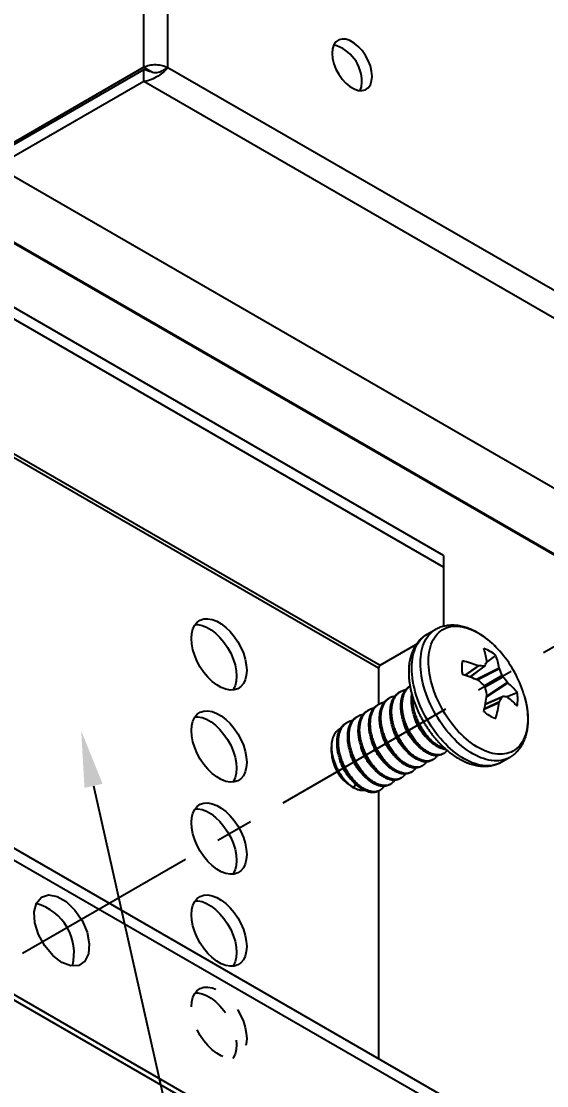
# Model space of a CAD drawing. Extents: x -1.8 to 17.5, y -14.1 to 0.
# Drawn here: x 8.203 to 9.949, y -5.911 to -2.371 of the extents above; entities that cross this region are included whole.
import ezdxf
from ezdxf import colors
from ezdxf.entities.mleader import LeaderData, LeaderLine
from ezdxf.math import Vec2, Vec3

# ---------------------------------------------------------------- set-up
doc = ezdxf.new("R2010")
doc.units = 0
doc.header["$LTSCALE"] = 0.5
doc.header["$MEASUREMENT"] = 0
doc.linetypes.add('CENTER', pattern=[2, 1.25, -0.25, 0.25, -0.25])
doc.linetypes.add('HIDDEN', pattern=[0.375, 0.25, -0.125])
for name, color, linetype in [('Centerline', 210, 'CENTER'), ('FAB DWG', 221, 'CONTINUOUS'), ('Hardware', 242, 'CONTINUOUS'), ('Housing', 150, 'CONTINUOUS'), ('WallMount Bracket', 190, 'CONTINUOUS')]:
    doc.layers.add(name, color=color, linetype=linetype)
doc.styles.get("Standard").update_dxf_attribs({"font": 'arial.ttf'})

msp = doc.modelspace()

# ---------------------------------------------------------------- linework, layer by layer
at = {"layer": 'Centerline', "transparency": 16777216}
msp.add_line((8.20722, -5.4702), (10.15171, -4.34754), dxfattribs=at)
at = {"layer": 'Hardware', "linetype": 'Continuous', "lineweight": 25, "transparency": 16777216}
for p, q in [((9.55196, -4.40982), (9.58069, -4.39323)), ((9.74882, -4.50385), (9.78006, -4.48023)), ((9.72178, -4.51489), (9.6768, -4.54639)), ((9.67846, -4.54693), (9.72365, -4.51527)), ((9.74257, -4.51572), (9.69366, -4.55205)), ((9.74418, -4.51529), (9.69436, -4.5523)), ((9.79189, -4.52232), (9.71601, -4.56047)), ((9.71845, -4.56146), (9.7925, -4.52423)), ((9.80157, -4.54713), (9.74257, -4.58118)), ((9.74485, -4.58515), (9.80386, -4.55109)), ((9.45975, -4.60274), (9.46417, -4.60019)), ((9.4951, -4.58234), (9.49604, -4.5818)), ((9.74956, -4.61846), (9.8205, -4.57187)), ((9.81915, -4.57039), (9.74992, -4.61585)), ((9.42439, -4.62315), (9.42881, -4.6206)), ((9.74214, -4.65951), (9.79189, -4.63634)), ((9.7925, -4.63452), (9.74251, -4.65781)), ((9.74567, -4.64207), (9.80157, -4.61791)), ((9.74581, -4.64133), (9.80274, -4.61673)), ((9.81489, -4.61841), (9.85102, -4.60315)), ((9.35368, -4.66396), (9.3581, -4.66141)), ((9.38904, -4.64355), (9.39345, -4.641)), ((9.28297, -4.70477), (9.28739, -4.70222)), ((9.31832, -4.68436), (9.32274, -4.68181)), ((9.58415, -4.77735), (9.57973, -4.7799)), ((9.23367, -4.80203), (9.23367, -4.78431)), ((9.5488, -4.79775), (9.54438, -4.8003)), ((9.60681, -4.80652), (9.60239, -4.80907)), ((9.47809, -4.83856), (9.47367, -4.84111)), ((9.51344, -4.81816), (9.50902, -4.82071)), ((9.5361, -4.84733), (9.53168, -4.84988)), ((9.57145, -4.82692), (9.56704, -4.82947)), ((9.82663, -4.81935), (9.79789, -4.83594)), ((9.40737, -4.87937), (9.40296, -4.88192)), ((9.44273, -4.85897), (9.43831, -4.86152)), ((9.50074, -4.86773), (9.49632, -4.87028)), ((9.30887, -4.92099), (9.29906, -4.91532)), ((9.30891, -4.92101), (9.31392, -4.90808)), ((9.33666, -4.92018), (9.33224, -4.92274)), ((9.37202, -4.89978), (9.3676, -4.90233)), ((9.43003, -4.90854), (9.42561, -4.91109)), ((9.46539, -4.88814), (9.46097, -4.89069)), ((9.39468, -4.92895), (9.39026, -4.9315))]:
    msp.add_line(p, q, dxfattribs=at)
at = {"layer": 'Hardware', "linetype": 'Continuous', "lineweight": 25, "transparency": 16777216, "flags": 128}
for points in [[(9.87542, -4.61615), (9.87731, -4.62315), (9.88, -4.63446), (9.88224, -4.64565), (9.88401, -4.6567), (9.88531, -4.66757), (9.88614, -4.67824), (9.8865, -4.68867), (9.88638, -4.69884), (9.88579, -4.7087), (9.88472, -4.71825), (9.88318, -4.72744), (9.88118, -4.73625), (9.87871, -4.74465), (9.87579, -4.75263), (9.87243, -4.76016), (9.86863, -4.76721), (9.86441, -4.77377), (9.85977, -4.77982), (9.85474, -4.78533), (9.84932, -4.7903), (9.84353, -4.79472), (9.8374, -4.79855), (9.83092, -4.80181), (9.82414, -4.80447), (9.81705, -4.80653), (9.80969, -4.80798), (9.80208, -4.80882), (9.79423, -4.80905), (9.78618, -4.80866), (9.77794, -4.80766), (9.76953, -4.80605), (9.76099, -4.80383), (9.75233, -4.80102), (9.74358, -4.79761), (9.73478, -4.79363), (9.72593, -4.78907), (9.71707, -4.78395), (9.70822, -4.7783), (9.69941, -4.77212), (9.69066, -4.76543), (9.68201, -4.75825), (9.67346, -4.7506), (9.66506, -4.74251), (9.65682, -4.734), (9.64876, -4.72509), (9.64091, -4.7158), (9.6333, -4.70617), (9.62594, -4.69623), (9.61886, -4.68599), (9.61207, -4.6755), (9.6056, -4.66477), (9.59946, -4.65385), (9.59367, -4.64276), (9.58826, -4.63153), (9.58322, -4.62021), (9.57859, -4.60881), (9.57436, -4.59738), (9.57057, -4.58594), (9.5672, -4.57453), (9.56428, -4.56318), (9.56182, -4.55193), (9.55981, -4.54081), (9.55828, -4.52984), (9.55721, -4.51907), (9.55661, -4.50851), (9.55649, -4.49821), (9.55685, -4.48819), (9.55768, -4.47848), (9.55899, -4.46911), (9.56076, -4.46011), (9.56299, -4.4515), (9.56569, -4.4433), (9.56883, -4.43555), (9.57241, -4.42826), (9.57642, -4.42145), (9.58085, -4.41514), (9.58569, -4.40936), (9.59092, -4.40411), (9.59652, -4.39942), (9.60249, -4.39529), (9.60879, -4.39175), (9.61543, -4.38879), (9.62236, -4.38643), (9.62959, -4.38467), (9.63708, -4.38352), (9.64481, -4.38299), (9.65276, -4.38307), (9.66091, -4.38376), (9.66924, -4.38507), (9.67772, -4.38698), (9.68632, -4.3895), (9.69503, -4.39261), (9.70381, -4.39631), (9.71264, -4.40058), (9.7215, -4.40542), (9.7215, -4.40542)], [(9.79789, -4.83594), (9.79132, -4.83935), (9.7844, -4.84218), (9.77717, -4.84441), (9.76967, -4.84604), (9.7619, -4.84705), (9.7539, -4.84745), (9.74568, -4.84724), (9.73726, -4.84641), (9.72868, -4.84496), (9.71995, -4.84291), (9.71109, -4.84025), (9.70214, -4.837), (9.69311, -4.83317), (9.68403, -4.82875), (9.67493, -4.82377), (9.66582, -4.81824), (9.65674, -4.81218), (9.64771, -4.80559), (9.63876, -4.79851), (9.62991, -4.79094), (9.62117, -4.78292), (9.61259, -4.77445), (9.60418, -4.76557), (9.59596, -4.7563), (9.58795, -4.74666), (9.58019, -4.73668), (9.57268, -4.72639), (9.56546, -4.71582), (9.55853, -4.70499), (9.55193, -4.69394), (9.54566, -4.6827), (9.53974, -4.67128), (9.5342, -4.65974), (9.52904, -4.6481), (9.52428, -4.63638), (9.51994, -4.62463), (9.51602, -4.61287), (9.51253, -4.60115), (9.50949, -4.58948), (9.50691, -4.5779), (9.50478, -4.56645), (9.50312, -4.55515), (9.50193, -4.54403), (9.50122, -4.53314), (9.50098, -4.52248), (9.50122, -4.51211), (9.50193, -4.50204), (9.50312, -4.49229), (9.50478, -4.48291), (9.50691, -4.47391), (9.50949, -4.46532), (9.51253, -4.45716), (9.51602, -4.44945), (9.51994, -4.44222), (9.52428, -4.43549), (9.52904, -4.42927), (9.5342, -4.42358), (9.53974, -4.41843), (9.54566, -4.41385), (9.55193, -4.40984), (9.55196, -4.40982)], [(9.82663, -4.81936), (9.82006, -4.82276), (9.81313, -4.8256), (9.80591, -4.82783), (9.7984, -4.82946), (9.79064, -4.83047), (9.78263, -4.83087), (9.77441, -4.83065), (9.766, -4.82982), (9.75742, -4.82838), (9.74868, -4.82633), (9.73983, -4.82367), (9.73087, -4.82042), (9.72184, -4.81658), (9.71277, -4.81217), (9.70366, -4.80719), (9.69456, -4.80166), (9.68548, -4.79559), (9.67645, -4.78901), (9.6675, -4.78192), (9.65864, -4.77436), (9.64991, -4.76633), (9.64132, -4.75787), (9.63291, -4.74899), (9.62469, -4.73971), (9.61669, -4.73008), (9.60892, -4.7201), (9.60142, -4.70981), (9.59419, -4.69924), (9.58727, -4.68841), (9.58066, -4.67736), (9.57439, -4.66611), (9.56848, -4.6547), (9.56294, -4.64316), (9.55778, -4.63151), (9.55302, -4.6198), (9.54867, -4.60805), (9.54475, -4.59629), (9.54127, -4.58456), (9.53823, -4.57289), (9.53564, -4.56132), (9.53352, -4.54986), (9.53186, -4.53856), (9.53067, -4.52745), (9.52995, -4.51655), (9.52971, -4.5059), (9.52995, -4.49552), (9.53067, -4.48545), (9.53186, -4.47571), (9.53352, -4.46633), (9.53564, -4.45733), (9.53823, -4.44873), (9.54127, -4.44057), (9.54475, -4.43287), (9.54867, -4.42564), (9.55302, -4.4189), (9.55778, -4.41268), (9.56294, -4.40699), (9.56848, -4.40185), (9.57439, -4.39726), (9.58066, -4.39325), (9.58071, -4.39322)], [(9.7829, -4.45455), (9.79023, -4.46241), (9.7938, -4.46642)]]:
    msp.add_lwpolyline(points, dxfattribs=at)
at = {"layer": 'Hardware', "linetype": 'Continuous', "lineweight": 25, "transparency": 16777216}
for centre, radius, start, end in [((9.57588, -4.65037), 0.28496, 43.40797, 59.27029), ((9.50278, -4.53666), 0.25055, 8.79356, 18.44924), ((9.69979, -4.57357), 0.12311, 49.30653, 70.71109), ((9.56132, -4.56446), 0.23439, 10.35706, 21.05963), ((9.50094, -4.72329), 0.38956, 18.72711, 41.25526), ((9.79056, -4.52124), 0.12321, 169.3034, 190.6966), ((9.55671, -4.94648), 0.46208, 69.07013, 75.87347), ((9.72375, -4.91135), 0.39607, 87.27676, 90.01426), ((9.46496, -4.40113), 0.30195, 337.96801, 340.91179), ((9.43104, -4.68058), 0.39383, 19.80755, 23.39152), ((9.50313, -5.09134), 0.57196, 67.52466, 73.09029), ((9.39392, -4.94543), 0.5042, 46.25089, 49.15741), ((9.50311, -4.80518), 0.39371, 36.60966, 40.19409), ((9.25507, -4.70504), 0.50424, 10.8445, 13.75109), ((9.66886, -4.75037), 0.23422, 38.94457, 49.65055), ((9.53683, -4.71121), 0.35168, 15.68346, 18.74077), ((9.18343, -4.53757), 0.57187, 346.9159, 352.48317), ((9.3356, -4.56356), 0.46206, 344.13377, 350.93839), ((9.44963, -4.4366), 0.3959, 330.00553, 332.74487), ((9.76212, -4.91576), 0.30207, 79.11587, 82.05738), ((9.66367, -4.81497), 0.25037, 41.55667, 51.21503), ((9.72996, -4.62602), 0.12321, 349.3034, 10.6966), ((9.82073, -4.57369), 0.12311, 229.30653, 250.71109), ((9.37516, -4.79589), 0.14162, 182.48443, 237.49794)]:
    msp.add_arc(centre, radius, start, end, dxfattribs=at)
for points, knots in [([(9.58074, -4.39327), (9.58132, -4.39292), (9.58413, -4.3912), (9.58948, -4.38863), (9.59674, -4.38561), (9.60428, -4.38317), (9.61203, -4.38126), (9.61999, -4.37991), (9.62816, -4.37911), (9.63651, -4.37888), (9.64504, -4.37921), (9.65373, -4.38011), (9.66255, -4.38158), (9.67149, -4.38363), (9.68051, -4.38626), (9.6896, -4.38946), (9.69872, -4.39321), (9.70784, -4.39752), (9.71473, -4.40117), (9.71858, -4.40337), (9.71941, -4.40384)], [0, 0, 0, 0, 0.01485777, 0.07227743, 0.12967982, 0.18720836, 0.24501187, 0.30322592, 0.36196662, 0.42132444, 0.4813587, 0.54209364, 0.60351707, 0.66558261, 0.72821561, 0.79132214, 0.85479934, 0.91854533, 0.98246695, 1, 1, 1, 1]), ([(9.79787, -4.8359), (9.7975, -4.83613), (9.7949, -4.83774), (9.78978, -4.84022), (9.78254, -4.8433), (9.77503, -4.84579), (9.7673, -4.84775), (9.75935, -4.84916), (9.75121, -4.85001), (9.74287, -4.8503), (9.73436, -4.85002), (9.72569, -4.84917), (9.71687, -4.84775), (9.70795, -4.84576), (9.69893, -4.84318), (9.68985, -4.84004), (9.68073, -4.83634), (9.67161, -4.83209), (9.66251, -4.8273), (9.65345, -4.82201), (9.64447, -4.81621), (9.63559, -4.80994), (9.62682, -4.80322), (9.61819, -4.79607), (9.60971, -4.7885), (9.60141, -4.78054), (9.59329, -4.77221), (9.58538, -4.76352), (9.57769, -4.75451), (9.57024, -4.7452), (9.56304, -4.7356), (9.5561, -4.72573), (9.54945, -4.71563), (9.54309, -4.70531), (9.53705, -4.6948), (9.53132, -4.68412), (9.52594, -4.6733), (9.5209, -4.66235), (9.51622, -4.65131), (9.51192, -4.64019), (9.50801, -4.62903), (9.50448, -4.61784), (9.50137, -4.60664), (9.49867, -4.59548), (9.49639, -4.58435), (9.49455, -4.5733), (9.49316, -4.56234), (9.49222, -4.5515), (9.49174, -4.5408), (9.49173, -4.53027), (9.49219, -4.51994), (9.49314, -4.50983), (9.49458, -4.49998), (9.49651, -4.49042), (9.49892, -4.48118), (9.50181, -4.4723), (9.50518, -4.46381), (9.509, -4.45574), (9.51327, -4.44812), (9.51796, -4.44097), (9.52304, -4.43431), (9.52851, -4.42815), (9.53432, -4.42251), (9.54048, -4.4174), (9.54636, -4.41315), (9.55033, -4.41084), (9.55201, -4.40986)], [0, 0, 0, 0, 0.0024478, 0.0170976, 0.0317404, 0.0464118, 0.0611498, 0.0759895, 0.090961, 0.1060881, 0.1213867, 0.1368639, 0.1525174, 0.1683361, 0.1843017, 0.2003905, 0.2165763, 0.232833, 0.2491367, 0.2654666, 0.281805, 0.2981371, 0.3144548, 0.3307533, 0.3470297, 0.3632831, 0.3795138, 0.3957231, 0.411913, 0.4280859, 0.4442445, 0.4603917, 0.4765308, 0.4926648, 0.508797, 0.5249307, 0.5410681, 0.5572126, 0.5733674, 0.589536, 0.6057214, 0.6219269, 0.6381554, 0.6544096, 0.6706916, 0.6870031, 0.7033445, 0.7197152, 0.7361127, 0.7525319, 0.7689648, 0.7853954, 0.8018053, 0.8181722, 0.8344697, 0.8506688, 0.8667399, 0.8826561, 0.8983959, 0.9139466, 0.9293053, 0.9444795, 0.9594865, 0.974352, 0.9891078, 1, 1, 1, 1]), ([(9.71941, -4.40384), (9.72103, -4.40479), (9.72567, -4.40752), (9.73327, -4.4124), (9.74217, -4.41862), (9.75095, -4.4253), (9.7596, -4.43241), (9.76808, -4.43995), (9.77583, -4.44729), (9.78067, -4.45228), (9.78279, -4.45448)], [0, 0, 0, 0, 0.073476, 0.210382, 0.347166, 0.4838356, 0.6203467, 0.7566746, 0.8928102, 1, 1, 1, 1]), ([(9.74486, -4.5144), (9.7447, -4.51478), (9.74446, -4.51509), (9.74415, -4.51531), (9.74384, -4.51554), (9.74345, -4.51567), (9.74301, -4.51571), (9.74287, -4.51572), (9.74272, -4.51573), (9.74257, -4.51572)], [0, 0, 0, 0, 0.00005105489, 0.00005105489, 0.00005105489, 0.00010211092, 0.00010211092, 0.00010211092, 0.00011852442, 0.00011852442, 0.00011852442, 0.00011852442]), ([(9.80386, -4.55109), (9.80345, -4.55061), (9.80306, -4.55006), (9.80271, -4.54949), (9.80236, -4.54892), (9.80205, -4.54831), (9.8018, -4.54771), (9.80171, -4.54751), (9.80164, -4.54732), (9.80157, -4.54713)], [0, 0, 0, 0, 0.00005105489, 0.00005105489, 0.00005105489, 0.00010211092, 0.00010211092, 0.00010211092, 0.00011852442, 0.00011852442, 0.00011852442, 0.00011852442]), ([(9.51344, -4.81816), (9.50992, -4.81571), (9.50279, -4.81076), (9.49222, -4.80118), (9.48188, -4.79006), (9.47206, -4.77746), (9.46303, -4.76375), (9.45502, -4.74929), (9.4482, -4.73448), (9.44258, -4.71956), (9.43821, -4.70453), (9.43519, -4.68938), (9.43363, -4.67434), (9.43363, -4.65981), (9.4352, -4.6462), (9.4383, -4.63385), (9.44277, -4.62302), (9.44847, -4.6138), (9.45542, -4.60613), (9.46372, -4.60008), (9.4724, -4.59593), (9.47867, -4.59476), (9.48139, -4.59425)], [0, 0, 0, 0, 0.0490973, 0.0994867, 0.150776, 0.2025277, 0.2542793, 0.3055687, 0.3559581, 0.4050554, 0.4541527, 0.5045421, 0.5558314, 0.6075831, 0.6593347, 0.7106241, 0.7610135, 0.8101108, 0.8592081, 0.9095975, 0.9608868, 1, 1, 1, 1]), ([(9.54438, -4.8003), (9.54086, -4.79786), (9.53372, -4.7929), (9.52315, -4.78333), (9.51281, -4.77221), (9.503, -4.75961), (9.49397, -4.74589), (9.48596, -4.73143), (9.47913, -4.71662), (9.47352, -4.7017), (9.46915, -4.68667), (9.46613, -4.67152), (9.46457, -4.65648), (9.46456, -4.64196), (9.46614, -4.62835), (9.46923, -4.61599), (9.47371, -4.60517), (9.47939, -4.59591), (9.48643, -4.58841), (9.49176, -4.58389), (9.495, -4.58242), (9.49512, -4.58237)], [0, 0, 0, 0, 0.0538665, 0.1091505, 0.1654219, 0.2222006, 0.2789792, 0.3352507, 0.3905347, 0.4444011, 0.4982676, 0.5535516, 0.6098231, 0.6666017, 0.7233804, 0.7796518, 0.8349358, 0.8888023, 0.9426688, 0.9979528, 1, 1, 1, 1]), ([(9.5488, -4.79775), (9.54528, -4.79531), (9.53814, -4.79035), (9.52757, -4.78078), (9.51723, -4.76966), (9.50742, -4.75706), (9.49839, -4.74334), (9.49038, -4.72888), (9.48355, -4.71407), (9.47794, -4.69915), (9.47357, -4.68412), (9.47055, -4.66897), (9.46899, -4.65393), (9.46898, -4.63941), (9.47056, -4.62579), (9.47365, -4.61344), (9.47812, -4.6026), (9.48386, -4.59344), (9.48981, -4.58656), (9.49434, -4.58346), (9.49611, -4.58225)], [0, 0, 0, 0, 0.055113, 0.1116763, 0.1692499, 0.2273424, 0.2854349, 0.3430085, 0.3995718, 0.4546848, 0.5097978, 0.5663611, 0.6239347, 0.6820272, 0.7401197, 0.7976933, 0.8542566, 0.9093696, 0.9644826, 1, 1, 1, 1]), ([(9.74257, -4.58121), (9.74304, -4.58166), (9.74347, -4.58219), (9.74382, -4.58275), (9.74418, -4.58332), (9.74447, -4.58394), (9.74468, -4.58457), (9.74475, -4.58477), (9.74481, -4.58497), (9.74486, -4.58518)], [0, 0, 0, 0, 0.00005105489, 0.00005105489, 0.00005105489, 0.00010211092, 0.00010211092, 0.00010211092, 0.00011852442, 0.00011852442, 0.00011852442, 0.00011852442]), ([(9.44273, -4.85897), (9.43921, -4.85652), (9.43208, -4.85157), (9.42151, -4.84199), (9.41117, -4.83087), (9.40135, -4.81827), (9.39232, -4.80456), (9.38431, -4.7901), (9.37749, -4.77529), (9.37187, -4.76037), (9.3675, -4.74534), (9.36448, -4.73019), (9.36292, -4.71515), (9.36292, -4.70062), (9.36449, -4.68701), (9.36758, -4.67466), (9.37206, -4.66383), (9.37776, -4.65462), (9.38471, -4.64694), (9.39301, -4.64089), (9.40169, -4.63674), (9.40796, -4.63557), (9.41068, -4.63506)], [0, 0, 0, 0, 0.0490973, 0.0994867, 0.150776, 0.2025277, 0.2542793, 0.3055687, 0.3559581, 0.4050554, 0.4541527, 0.5045421, 0.5558314, 0.6075831, 0.6593347, 0.7106241, 0.7610135, 0.8101108, 0.8592081, 0.9095975, 0.9608868, 1, 1, 1, 1]), ([(9.47367, -4.84111), (9.47015, -4.83867), (9.46301, -4.83372), (9.45244, -4.82414), (9.4421, -4.81302), (9.43229, -4.80042), (9.42326, -4.7867), (9.41525, -4.77224), (9.40842, -4.75743), (9.40281, -4.74251), (9.39844, -4.72748), (9.39542, -4.71233), (9.39386, -4.69729), (9.39385, -4.68277), (9.39543, -4.66916), (9.39852, -4.6568), (9.403, -4.64598), (9.40868, -4.63672), (9.41572, -4.62922), (9.42105, -4.6247), (9.42429, -4.62323), (9.42441, -4.62318)], [0, 0, 0, 0, 0.05386647, 0.10915047, 0.16542194, 0.22220057, 0.27897921, 0.33525068, 0.39053467, 0.44440114, 0.49826761, 0.55355161, 0.60982308, 0.66660171, 0.72338035, 0.77965182, 0.83493582, 0.88880229, 0.94266876, 0.99795275, 1, 1, 1, 1]), ([(9.47809, -4.83856), (9.47457, -4.83612), (9.46743, -4.83116), (9.45686, -4.82159), (9.44652, -4.81047), (9.43671, -4.79787), (9.42768, -4.78415), (9.41967, -4.76969), (9.41284, -4.75488), (9.40723, -4.73996), (9.40286, -4.72493), (9.39984, -4.70978), (9.39828, -4.69474), (9.39827, -4.68022), (9.39985, -4.6666), (9.40294, -4.65425), (9.40741, -4.64342), (9.41312, -4.63421), (9.42006, -4.62653), (9.42837, -4.62049), (9.43705, -4.61634), (9.44332, -4.61516), (9.44603, -4.61465)], [0, 0, 0, 0, 0.0490973, 0.0994867, 0.150776, 0.2025277, 0.2542793, 0.3055687, 0.3559581, 0.4050554, 0.4541527, 0.5045421, 0.5558314, 0.6075831, 0.6593347, 0.7106241, 0.7610135, 0.8101108, 0.8592081, 0.9095975, 0.9608868, 1, 1, 1, 1]), ([(9.50902, -4.82071), (9.5055, -4.81826), (9.49837, -4.81331), (9.4878, -4.80373), (9.47746, -4.79261), (9.46764, -4.78001), (9.45861, -4.7663), (9.4506, -4.75184), (9.44378, -4.73703), (9.43816, -4.72211), (9.43379, -4.70708), (9.43077, -4.69193), (9.42921, -4.67689), (9.42921, -4.66236), (9.43078, -4.64875), (9.43387, -4.63639), (9.43835, -4.62558), (9.44403, -4.61632), (9.45108, -4.60882), (9.4564, -4.60429), (9.45965, -4.60283), (9.45976, -4.60278)], [0, 0, 0, 0, 0.0538665, 0.1091505, 0.1654219, 0.2222006, 0.2789792, 0.3352507, 0.3905347, 0.4444011, 0.4982676, 0.5535516, 0.6098231, 0.6666017, 0.7233804, 0.7796518, 0.8349358, 0.8888023, 0.9426688, 0.9979528, 1, 1, 1, 1]), ([(9.57973, -4.7799), (9.57621, -4.77745), (9.56908, -4.7725), (9.55851, -4.76292), (9.54817, -4.7518), (9.53835, -4.7392), (9.52932, -4.72549), (9.52131, -4.71103), (9.51449, -4.69622), (9.50887, -4.6813), (9.5045, -4.66627), (9.50149, -4.65112), (9.49989, -4.63605), (9.50003, -4.62164), (9.50073, -4.61219), (9.50178, -4.60799), (9.5018, -4.60794)], [0, 0, 0, 0, 0.0743943, 0.1507463, 0.2284621, 0.3068784, 0.3852946, 0.4630104, 0.5393625, 0.6137568, 0.6881511, 0.7645031, 0.8422189, 0.9206351, 0.9990514, 1, 1, 1, 1]), ([(9.58415, -4.77735), (9.58063, -4.7749), (9.5735, -4.76995), (9.56293, -4.76037), (9.55259, -4.74925), (9.54277, -4.73665), (9.53374, -4.72294), (9.52573, -4.70848), (9.51891, -4.69367), (9.51329, -4.67875), (9.50893, -4.66372), (9.50588, -4.64855), (9.50445, -4.63359), (9.50409, -4.6234), (9.50467, -4.61859), (9.5047, -4.61831)], [0, 0, 0, 0, 0.0803831, 0.1628815, 0.2468536, 0.3315824, 0.4163112, 0.5002832, 0.5827817, 0.6631648, 0.7435479, 0.8260463, 0.9100183, 0.9947472, 1, 1, 1, 1]), ([(9.80157, -4.61791), (9.80178, -4.61749), (9.80206, -4.61716), (9.80238, -4.61693), (9.8027, -4.6167), (9.80307, -4.61658), (9.80347, -4.61656), (9.80359, -4.61656), (9.80372, -4.61657), (9.80386, -4.61659)], [0, 0, 0, 0, 0.00005105489, 0.00005105489, 0.00005105489, 0.00010211092, 0.00010211092, 0.00010211092, 0.00011852442, 0.00011852442, 0.00011852442, 0.00011852442]), ([(9.87542, -4.61631), (9.87592, -4.61803), (9.87748, -4.62348), (9.87967, -4.63264), (9.882, -4.64377), (9.88388, -4.65484), (9.88532, -4.66581), (9.8863, -4.67666), (9.88683, -4.68737), (9.88688, -4.69792), (9.88646, -4.70827), (9.88555, -4.7184), (9.88416, -4.72828), (9.88228, -4.73787), (9.87992, -4.74713), (9.87707, -4.75605), (9.87375, -4.76458), (9.86996, -4.77269), (9.86574, -4.78035), (9.86109, -4.78755), (9.85604, -4.79425), (9.85061, -4.80046), (9.84483, -4.80616), (9.8387, -4.81132), (9.83265, -4.81575), (9.82849, -4.81821), (9.82661, -4.81932)], [0, 0, 0, 0, 0.0201494, 0.0639771, 0.1078795, 0.1518609, 0.1959233, 0.2400649, 0.2842795, 0.3285544, 0.3728686, 0.4171816, 0.4614437, 0.5055961, 0.5495685, 0.5932829, 0.6366595, 0.6796246, 0.7221189, 0.7641051, 0.805573, 0.8465402, 0.8870512, 0.9271732, 0.9669908, 1, 1, 1, 1]), ([(9.40296, -4.88192), (9.39944, -4.87948), (9.3923, -4.87453), (9.38173, -4.86495), (9.37139, -4.85383), (9.36158, -4.84123), (9.35255, -4.82751), (9.34453, -4.81305), (9.33771, -4.79824), (9.3321, -4.78332), (9.32773, -4.76829), (9.32471, -4.75314), (9.32315, -4.7381), (9.32314, -4.72358), (9.32472, -4.70997), (9.32781, -4.69761), (9.33229, -4.68679), (9.33797, -4.67753), (9.34501, -4.67004), (9.35034, -4.66551), (9.35358, -4.66405), (9.3537, -4.66399)], [0, 0, 0, 0, 0.0538665, 0.1091505, 0.1654219, 0.2222006, 0.2789792, 0.3352507, 0.3905347, 0.4444011, 0.4982676, 0.5535516, 0.6098231, 0.6666017, 0.7233804, 0.7796518, 0.8349358, 0.8888023, 0.9426688, 0.9979528, 1, 1, 1, 1]), ([(9.40737, -4.87937), (9.40385, -4.87693), (9.39672, -4.87197), (9.38615, -4.8624), (9.37581, -4.85128), (9.36599, -4.83868), (9.35697, -4.82496), (9.34895, -4.8105), (9.34213, -4.79569), (9.33651, -4.78077), (9.33215, -4.76574), (9.32913, -4.75059), (9.32756, -4.73555), (9.32756, -4.72103), (9.32914, -4.70741), (9.33223, -4.69506), (9.3367, -4.68423), (9.34241, -4.67502), (9.34935, -4.66734), (9.35766, -4.6613), (9.36634, -4.65715), (9.37261, -4.65597), (9.37532, -4.65546)], [0, 0, 0, 0, 0.0490973, 0.0994867, 0.150776, 0.2025277, 0.2542793, 0.3055687, 0.3559581, 0.4050554, 0.4541527, 0.5045421, 0.5558314, 0.6075831, 0.6593347, 0.7106241, 0.7610135, 0.8101108, 0.8592081, 0.9095975, 0.9608868, 1, 1, 1, 1]), ([(9.43831, -4.86152), (9.43479, -4.85907), (9.42766, -4.85412), (9.41709, -4.84455), (9.40675, -4.83342), (9.39693, -4.82082), (9.3879, -4.80711), (9.37989, -4.79265), (9.37307, -4.77784), (9.36745, -4.76292), (9.36308, -4.74789), (9.36006, -4.73274), (9.3585, -4.7177), (9.3585, -4.70317), (9.36007, -4.68956), (9.36316, -4.6772), (9.36764, -4.66639), (9.37332, -4.65713), (9.38037, -4.64963), (9.38569, -4.6451), (9.38894, -4.64364), (9.38905, -4.64359)], [0, 0, 0, 0, 0.0538665, 0.1091505, 0.1654219, 0.2222006, 0.2789792, 0.3352507, 0.3905347, 0.4444011, 0.4982676, 0.5535516, 0.6098231, 0.6666017, 0.7233804, 0.7796518, 0.8349358, 0.8888023, 0.9426688, 0.9979528, 1, 1, 1, 1]), ([(9.33224, -4.92274), (9.32872, -4.92029), (9.32159, -4.91534), (9.31102, -4.90576), (9.30068, -4.89464), (9.29086, -4.88204), (9.28184, -4.86833), (9.27382, -4.85386), (9.267, -4.83905), (9.26138, -4.82413), (9.25702, -4.8091), (9.254, -4.79395), (9.25243, -4.77891), (9.25243, -4.76439), (9.25401, -4.75078), (9.2571, -4.73842), (9.26158, -4.7276), (9.26726, -4.71834), (9.2743, -4.71085), (9.27963, -4.70632), (9.28287, -4.70486), (9.28299, -4.7048)], [0, 0, 0, 0, 0.05386647, 0.10915047, 0.16542194, 0.22220057, 0.27897921, 0.33525068, 0.39053467, 0.44440114, 0.49826761, 0.55355161, 0.60982308, 0.66660171, 0.72338035, 0.77965182, 0.83493582, 0.88880229, 0.94266876, 0.99795275, 1, 1, 1, 1]), ([(9.33666, -4.92018), (9.33314, -4.91774), (9.32601, -4.91279), (9.31544, -4.90321), (9.3051, -4.89209), (9.29528, -4.87949), (9.28626, -4.86577), (9.27824, -4.85131), (9.27142, -4.8365), (9.2658, -4.82158), (9.26143, -4.80655), (9.25842, -4.7914), (9.25685, -4.77636), (9.25685, -4.76184), (9.25843, -4.74822), (9.26152, -4.73587), (9.26599, -4.72504), (9.2717, -4.71583), (9.27864, -4.70815), (9.28694, -4.70211), (9.29562, -4.69796), (9.3019, -4.69678), (9.30461, -4.69627)], [0, 0, 0, 0, 0.0490973, 0.0994867, 0.150776, 0.2025277, 0.2542793, 0.3055687, 0.3559581, 0.4050554, 0.4541527, 0.5045421, 0.5558314, 0.6075831, 0.6593347, 0.7106241, 0.7610135, 0.8101108, 0.8592081, 0.9095975, 0.9608868, 1, 1, 1, 1]), ([(9.3676, -4.90233), (9.36408, -4.89989), (9.35695, -4.89493), (9.34638, -4.88536), (9.33604, -4.87423), (9.32622, -4.86163), (9.31719, -4.84792), (9.30918, -4.83346), (9.30236, -4.81865), (9.29674, -4.80373), (9.29237, -4.7887), (9.28935, -4.77355), (9.28779, -4.75851), (9.28779, -4.74398), (9.28936, -4.73037), (9.29245, -4.71801), (9.29693, -4.7072), (9.30261, -4.69794), (9.30966, -4.69044), (9.31498, -4.68591), (9.31823, -4.68445), (9.31834, -4.6844)], [0, 0, 0, 0, 0.0538665, 0.1091505, 0.1654219, 0.2222006, 0.2789792, 0.3352507, 0.3905347, 0.4444011, 0.4982676, 0.5535516, 0.6098231, 0.6666017, 0.7233804, 0.7796518, 0.8349358, 0.8888023, 0.9426688, 0.9979528, 1, 1, 1, 1]), ([(9.37202, -4.89978), (9.3685, -4.89733), (9.36137, -4.89238), (9.3508, -4.8828), (9.34046, -4.87168), (9.33064, -4.85908), (9.32161, -4.84537), (9.3136, -4.83091), (9.30678, -4.8161), (9.30116, -4.80118), (9.29679, -4.78615), (9.29377, -4.771), (9.29221, -4.75596), (9.29221, -4.74143), (9.29378, -4.72782), (9.29687, -4.71547), (9.30135, -4.70464), (9.30705, -4.69543), (9.314, -4.68775), (9.3223, -4.6817), (9.33098, -4.67755), (9.33725, -4.67638), (9.33997, -4.67587)], [0, 0, 0, 0, 0.0490973, 0.0994867, 0.150776, 0.2025277, 0.2542793, 0.3055687, 0.3559581, 0.4050554, 0.4541527, 0.5045421, 0.5558314, 0.6075831, 0.6593347, 0.7106241, 0.7610135, 0.8101108, 0.8592081, 0.9095975, 0.9608868, 1, 1, 1, 1]), ([(9.51657, -4.77592), (9.51383, -4.77333), (9.50796, -4.7678), (9.49956, -4.75734), (9.49156, -4.74533), (9.48456, -4.73239), (9.47892, -4.71909), (9.47521, -4.7087), (9.47396, -4.70287), (9.47366, -4.70145)], [0, 0, 0, 0, 0.143635, 0.3074978, 0.4720741, 0.6352295, 0.7949386, 0.9501227, 1, 1, 1, 1]), ([(9.55192, -4.75551), (9.54918, -4.75293), (9.54332, -4.74739), (9.53492, -4.73694), (9.52691, -4.72492), (9.51992, -4.71199), (9.51427, -4.69868), (9.51057, -4.68829), (9.50932, -4.68247), (9.50901, -4.68105)], [0, 0, 0, 0, 0.143635, 0.3074978, 0.4720741, 0.6352295, 0.7949386, 0.9501227, 1, 1, 1, 1]), ([(9.26449, -4.72346), (9.26403, -4.72364), (9.26099, -4.7248), (9.25603, -4.72821), (9.24981, -4.73376), (9.24455, -4.74062), (9.24024, -4.74856), (9.237, -4.75755), (9.2348, -4.76741), (9.23366, -4.77795), (9.23361, -4.78903), (9.23457, -4.80046), (9.23652, -4.81222), (9.23949, -4.82417), (9.24338, -4.83614), (9.24814, -4.84797), (9.25372, -4.85948), (9.26, -4.87053), (9.26683, -4.88091), (9.27411, -4.89047), (9.28173, -4.89916), (9.29011, -4.90739), (9.29921, -4.91495), (9.30567, -4.91899), (9.30891, -4.92101)], [0, 0, 0, 0, 0.0085933, 0.0571498, 0.1057258, 0.1544543, 0.2030155, 0.2509067, 0.2989605, 0.3468516, 0.3932674, 0.4398313, 0.4862472, 0.5326785, 0.5792554, 0.6256736, 0.6715556, 0.7175949, 0.7634769, 0.8077524, 0.852169, 0.8964444, 0.9482222, 1, 1, 1, 1]), ([(9.44586, -4.81673), (9.44312, -4.81414), (9.43725, -4.80861), (9.42885, -4.79816), (9.42085, -4.78614), (9.41385, -4.7732), (9.40821, -4.7599), (9.4045, -4.74951), (9.40325, -4.74368), (9.40294, -4.74226)], [0, 0, 0, 0, 0.143635, 0.3074978, 0.4720741, 0.6352295, 0.7949386, 0.9501227, 1, 1, 1, 1]), ([(9.48121, -4.79632), (9.47847, -4.79374), (9.47261, -4.7882), (9.46421, -4.77775), (9.4562, -4.76573), (9.44921, -4.7528), (9.44356, -4.73949), (9.43986, -4.7291), (9.4386, -4.72328), (9.4383, -4.72186)], [0, 0, 0, 0, 0.14363504, 0.30749778, 0.47207414, 0.63522949, 0.79493856, 0.9501227, 1, 1, 1, 1]), ([(9.4105, -4.83713), (9.40776, -4.83455), (9.4019, -4.82901), (9.3935, -4.81856), (9.38549, -4.80654), (9.3785, -4.79361), (9.37285, -4.7803), (9.36915, -4.76991), (9.36789, -4.76409), (9.36759, -4.76267)], [0, 0, 0, 0, 0.143635, 0.3074978, 0.4720741, 0.6352295, 0.7949386, 0.9501227, 1, 1, 1, 1]), ([(9.61044, -4.78905), (9.60872, -4.78867), (9.60363, -4.78754), (9.59479, -4.78373), (9.58767, -4.77946), (9.58415, -4.77735)], [0, 0, 0, 0, 0.2056771, 0.6079964, 1, 1, 1, 1]), ([(9.33979, -4.87794), (9.33705, -4.87536), (9.33119, -4.86982), (9.32279, -4.85937), (9.31478, -4.84735), (9.30779, -4.83442), (9.30214, -4.82111), (9.29844, -4.81073), (9.29718, -4.8049), (9.29688, -4.80348)], [0, 0, 0, 0, 0.143635, 0.3074978, 0.4720741, 0.6352295, 0.7949386, 0.9501227, 1, 1, 1, 1]), ([(9.37515, -4.85754), (9.37241, -4.85495), (9.36654, -4.84942), (9.35814, -4.83897), (9.35014, -4.82695), (9.34314, -4.81401), (9.3375, -4.80071), (9.33379, -4.79032), (9.33254, -4.78449), (9.33223, -4.78307)], [0, 0, 0, 0, 0.143635, 0.3074978, 0.4720741, 0.6352295, 0.7949386, 0.9501227, 1, 1, 1, 1]), ([(9.58457, -4.81378), (9.58441, -4.81409), (9.58284, -4.8172), (9.5786, -4.82175), (9.57188, -4.82713), (9.56384, -4.83054), (9.55482, -4.83203), (9.545, -4.83148), (9.53466, -4.8289), (9.52409, -4.8246), (9.51696, -4.82029), (9.51344, -4.81816)], [0, 0, 0, 0, 0.0132268, 0.132835, 0.2555906, 0.380539, 0.5066134, 0.6326879, 0.7576362, 0.8803919, 1, 1, 1, 1]), ([(9.60237, -4.80903), (9.59986, -4.81027), (9.59473, -4.81281), (9.58574, -4.81415), (9.57594, -4.81363), (9.5656, -4.81105), (9.55503, -4.80674), (9.5479, -4.80243), (9.54438, -4.8003)], [0, 0, 0, 0, 0.1627361, 0.3331384, 0.5035407, 0.6724209, 0.8383376, 1, 1, 1, 1]), ([(9.61813, -4.79592), (9.61677, -4.79773), (9.61359, -4.80196), (9.60719, -4.80666), (9.59921, -4.81016), (9.59017, -4.81162), (9.58036, -4.81107), (9.57002, -4.8085), (9.55945, -4.80419), (9.55232, -4.79988), (9.5488, -4.79775)], [0, 0, 0, 0, 0.095, 0.2231115, 0.3535114, 0.4850866, 0.6166618, 0.7470617, 0.8751733, 1, 1, 1, 1]), ([(9.61495, -4.79309), (9.6137, -4.79305), (9.60923, -4.79291), (9.60093, -4.79056), (9.59039, -4.78636), (9.58325, -4.78203), (9.57973, -4.7799)], [0, 0, 0, 0, 0.1170654, 0.4174127, 0.7124893, 1, 1, 1, 1]), ([(9.30443, -4.89835), (9.3017, -4.89576), (9.29583, -4.89023), (9.28743, -4.87978), (9.27943, -4.86776), (9.27243, -4.85482), (9.26679, -4.84152), (9.26308, -4.83113), (9.26183, -4.8253), (9.26152, -4.82388)], [0, 0, 0, 0, 0.143635, 0.3074978, 0.4720741, 0.6352295, 0.7949386, 0.9501227, 1, 1, 1, 1]), ([(9.53166, -4.84984), (9.52915, -4.85108), (9.52402, -4.85362), (9.51503, -4.85496), (9.50523, -4.85444), (9.49489, -4.85186), (9.48432, -4.84755), (9.47719, -4.84324), (9.47367, -4.84111)], [0, 0, 0, 0, 0.1627361, 0.3331384, 0.5035407, 0.6724209, 0.8383376, 1, 1, 1, 1]), ([(9.54922, -4.83418), (9.54906, -4.83449), (9.54748, -4.8376), (9.54325, -4.84216), (9.53653, -4.84753), (9.52849, -4.85095), (9.51947, -4.85244), (9.50965, -4.85188), (9.49931, -4.84931), (9.48874, -4.845), (9.48161, -4.84069), (9.47809, -4.83856)], [0, 0, 0, 0, 0.01322683, 0.13283495, 0.25559064, 0.38053895, 0.50661341, 0.63268788, 0.75763619, 0.88039187, 1, 1, 1, 1]), ([(9.56702, -4.82944), (9.56451, -4.83068), (9.55937, -4.83321), (9.55039, -4.83455), (9.54059, -4.83404), (9.53024, -4.83145), (9.51967, -4.82715), (9.51254, -4.82284), (9.50902, -4.82071)], [0, 0, 0, 0, 0.1627361, 0.3331384, 0.5035407, 0.6724209, 0.8383376, 1, 1, 1, 1]), ([(9.46095, -4.89065), (9.45844, -4.89189), (9.45331, -4.89443), (9.44432, -4.89577), (9.43452, -4.89525), (9.42418, -4.89267), (9.41361, -4.88836), (9.40648, -4.88405), (9.40296, -4.88192)], [0, 0, 0, 0, 0.1627361, 0.3331384, 0.5035407, 0.6724209, 0.8383376, 1, 1, 1, 1]), ([(9.47851, -4.87499), (9.47835, -4.8753), (9.47677, -4.87841), (9.47254, -4.88297), (9.46582, -4.88834), (9.45778, -4.89176), (9.44876, -4.89325), (9.43894, -4.89269), (9.4286, -4.89012), (9.41803, -4.88581), (9.41089, -4.8815), (9.40737, -4.87937)], [0, 0, 0, 0, 0.0132268, 0.132835, 0.2555906, 0.380539, 0.5066134, 0.6326879, 0.7576362, 0.8803919, 1, 1, 1, 1]), ([(9.49631, -4.87025), (9.4938, -4.87149), (9.48866, -4.87402), (9.47968, -4.87536), (9.46988, -4.87485), (9.45953, -4.87226), (9.44896, -4.86796), (9.44183, -4.86365), (9.43831, -4.86152)], [0, 0, 0, 0, 0.1627361, 0.3331384, 0.5035407, 0.6724209, 0.8383376, 1, 1, 1, 1]), ([(9.51386, -4.85459), (9.5137, -4.8549), (9.51213, -4.85801), (9.50789, -4.86256), (9.50117, -4.86794), (9.49313, -4.87135), (9.48411, -4.87284), (9.47429, -4.87229), (9.46395, -4.86971), (9.45338, -4.86541), (9.44625, -4.8611), (9.44273, -4.85897)], [0, 0, 0, 0, 0.01322683, 0.13283495, 0.25559064, 0.38053895, 0.50661341, 0.63268788, 0.75763619, 0.88039187, 1, 1, 1, 1]), ([(9.40779, -4.9158), (9.40764, -4.91611), (9.40606, -4.91922), (9.40182, -4.92378), (9.39511, -4.92915), (9.38707, -4.93257), (9.37805, -4.93406), (9.36823, -4.9335), (9.35789, -4.93093), (9.34732, -4.92662), (9.34018, -4.92231), (9.33666, -4.92018)], [0, 0, 0, 0, 0.0132268, 0.132835, 0.2555906, 0.380539, 0.5066134, 0.6326879, 0.7576362, 0.8803919, 1, 1, 1, 1]), ([(9.4256, -4.91106), (9.42309, -4.9123), (9.41795, -4.91483), (9.40897, -4.91617), (9.39917, -4.91566), (9.38882, -4.91307), (9.37825, -4.90877), (9.37112, -4.90446), (9.3676, -4.90233)], [0, 0, 0, 0, 0.1627361, 0.3331384, 0.5035407, 0.6724209, 0.8383376, 1, 1, 1, 1]), ([(9.44315, -4.8954), (9.44299, -4.89571), (9.44142, -4.89882), (9.43718, -4.90337), (9.43046, -4.90875), (9.42242, -4.91216), (9.4134, -4.91365), (9.40358, -4.9131), (9.39324, -4.91052), (9.38267, -4.90622), (9.37554, -4.90191), (9.37202, -4.89978)], [0, 0, 0, 0, 0.0132268, 0.132835, 0.2555906, 0.380539, 0.5066134, 0.6326879, 0.7576362, 0.8803919, 1, 1, 1, 1]), ([(9.3446, -4.92952), (9.34398, -4.92965), (9.34175, -4.93011), (9.33767, -4.9302), (9.3324, -4.92979), (9.3269, -4.92869), (9.32119, -4.9269), (9.31517, -4.92443), (9.31104, -4.92217), (9.30891, -4.92101)], [0, 0, 0, 0, 0.0607401, 0.2161842, 0.3681916, 0.5201991, 0.6766226, 0.8330462, 1, 1, 1, 1]), ([(9.39024, -4.93146), (9.38773, -4.9327), (9.3826, -4.93524), (9.37361, -4.93658), (9.36381, -4.93606), (9.35347, -4.93348), (9.3429, -4.92917), (9.33576, -4.92486), (9.33224, -4.92274)], [0, 0, 0, 0, 0.1627361, 0.3331384, 0.5035407, 0.6724209, 0.8383376, 1, 1, 1, 1])]:
    msp.add_open_spline(points, degree=3, knots=knots, dxfattribs=at)
for points in [[(9.72365, -4.51527), (9.72306, -4.51527), (9.72244, -4.51514), (9.72178, -4.51489)], [(9.75039, -4.49836), (9.75048, -4.49894), (9.75045, -4.49945), (9.75031, -4.49987)], [(9.7925, -4.52423), (9.79221, -4.52354), (9.792, -4.52291), (9.79189, -4.52232)], [(9.72178, -4.56283), (9.72244, -4.5631), (9.72306, -4.56349), (9.72365, -4.564)], [(9.8205, -4.57187), (9.82005, -4.57148), (9.8196, -4.57099), (9.81915, -4.57039)], [(9.75031, -4.61017), (9.75045, -4.61093), (9.75048, -4.61167), (9.75039, -4.61238)], [(9.79189, -4.63634), (9.792, -4.63564), (9.79221, -4.63503), (9.7925, -4.63452)], [(9.81915, -4.61912), (9.8196, -4.61921), (9.82005, -4.61944), (9.8205, -4.61981)]]:
    msp.add_open_spline(points, degree=3, dxfattribs=at)
at = {"layer": 'Housing', "linetype": 'Continuous', "lineweight": 25, "transparency": 16777216}
for p, q in [((8.04474, -3.03194), (11.17372, -4.83804)), ((8.04573, -3.02913), (11.17165, -4.83346))]:
    msp.add_line(p, q, dxfattribs=at)
at = {"layer": 'Housing', "linetype": 'Continuous', "lineweight": 25, "transparency": 16777216, "flags": 128}
msp.add_lwpolyline([(8.33727, -5.50127), (8.30742, -5.47829), (8.28081, -5.44629), (8.26031, -5.40875), (8.24816, -5.36974), (8.24566, -5.33347), (8.25309, -5.30388), (8.26964, -5.28419), (8.29352, -5.27651), (8.32214, -5.28168), (8.3524, -5.29915), (8.38102, -5.32702), (8.4049, -5.36227), (8.42145, -5.40108), (8.42888, -5.43924), (8.42638, -5.47262), (8.41422, -5.49761), (8.39373, -5.51148), (8.36712, -5.51275), (8.33727, -5.50127)], dxfattribs=at)
at = {"layer": 'Housing', "linetype": 'Continuous', "lineweight": 25, "transparency": 16777216}
msp.add_arc((8.20722, -5.4702), 0.17098, 345.32485, 74.66977, dxfattribs=at)
at = {"layer": 'WallMount Bracket', "linetype": 'Continuous', "lineweight": 25, "transparency": 16777216}
for p, q in [((8.61054, -2.52413), (8.61054, -0.6775)), ((8.68946, -2.52577), (8.68946, -0.67587)), ((9.60678, -4.1479), (6.77835, -2.51548)), ((8.61054, -2.52413), (8.11967, -2.80744)), ((8.61054, -2.5323), (8.11967, -2.8156)), ((8.61054, -2.52413), (8.63923, -2.54069)), ((8.61054, -2.57133), (8.61054, -2.5323)), ((8.68946, -2.52577), (8.67517, -2.53401)), ((12.21368, -4.55975), (8.68946, -2.52577)), ((9.60678, -4.18693), (6.77835, -2.55452)), ((8.61054, -2.57133), (8.11967, -2.85464)), ((12.21368, -4.65087), (8.61054, -2.57133)), ((11.7228, -4.93417), (8.11967, -2.85464)), ((7.5228, -3.43129), (9.3962, -4.51252)), ((9.39055, -4.52231), (7.53197, -3.44964)), ((9.60678, -4.1479), (9.60678, -4.18693)), ((9.60678, -4.18693), (9.60678, -4.38259)), ((6.77835, -4.31389), (9.60678, -5.9463)), ((6.77835, -4.35293), (9.60678, -5.98534)), ((9.3962, -4.51252), (9.51669, -4.44298)), ((9.36831, -6.31368), (6.18633, -4.47722)), ((6.21422, -4.47446), (9.3962, -6.31092)), ((9.39055, -4.52231), (9.39055, -4.64268)), ((9.39055, -4.93133), (9.39055, -5.82151))]:
    msp.add_line(p, q, dxfattribs=at)
at = {"layer": 'WallMount Bracket', "linetype": 'Continuous', "lineweight": 25, "transparency": 16777216, "flags": 128}
for points in [[(9.23605, -2.47772), (9.2375, -2.49452), (9.2418, -2.51226), (9.24875, -2.53017), (9.25804, -2.54746), (9.26928, -2.56338), (9.28198, -2.57724), (9.29557, -2.58842), (9.30947, -2.59644), (9.32306, -2.60095), (9.33575, -2.60174), (9.34699, -2.5988), (9.35629, -2.59224), (9.36324, -2.58235), (9.36753, -2.56957), (9.36899, -2.55445), (9.36753, -2.53765), (9.36324, -2.51991), (9.35629, -2.502), (9.34699, -2.48471), (9.33575, -2.46878), (9.32306, -2.45493), (9.30947, -2.44375), (9.29557, -2.43573), (9.28198, -2.43122), (9.26928, -2.43042), (9.25804, -2.43337), (9.24875, -2.43993), (9.2418, -2.44982), (9.2375, -2.4626), (9.23605, -2.47772)], [(9.32947, -2.60181), (9.33373, -2.58907), (9.33519, -2.57395)], [(8.76829, -4.42386), (8.76955, -4.40711), (8.77327, -4.39226), (8.77937, -4.37972), (8.78768, -4.36984), (8.79796, -4.36287), (8.80994, -4.35902), (8.82329, -4.35838), (8.83765, -4.36097), (8.85262, -4.36673), (8.86781, -4.37549), (8.88278, -4.38702), (8.89714, -4.401), (8.91049, -4.41705), (8.92247, -4.43473), (8.93276, -4.45357), (8.94106, -4.47304), (8.94716, -4.49262), (8.95089, -4.51176), (8.95214, -4.52996), (8.95089, -4.54671), (8.94716, -4.56156), (8.94106, -4.5741), (8.93276, -4.58398), (8.92247, -4.59095), (8.91049, -4.5948), (8.89714, -4.59544), (8.88278, -4.59285), (8.86781, -4.58709), (8.85262, -4.57833), (8.83765, -4.5668), (8.82329, -4.55282), (8.80994, -4.53677), (8.79796, -4.51908), (8.78768, -4.50025), (8.77937, -4.48078), (8.77327, -4.4612), (8.76955, -4.44205), (8.76829, -4.42386)], [(8.78057, -4.37794), (8.78949, -4.37788), (8.80385, -4.38048), (8.81883, -4.38623), (8.83401, -4.395), (8.84898, -4.40653), (8.86334, -4.42051), (8.87669, -4.43656), (8.88867, -4.45424), (8.89896, -4.47308), (8.90726, -4.49255), (8.91336, -4.51212), (8.91709, -4.53127), (8.91834, -4.54947), (8.91709, -4.56622), (8.91336, -4.58107), (8.90726, -4.5936), (8.90607, -4.59539)], [(8.76829, -4.7301), (8.76955, -4.71335), (8.77327, -4.6985), (8.77937, -4.68596), (8.78768, -4.67608), (8.79796, -4.66911), (8.80994, -4.66526), (8.82329, -4.66462), (8.83765, -4.66721), (8.85262, -4.67297), (8.86781, -4.68173), (8.88278, -4.69326), (8.89714, -4.70724), (8.91049, -4.72329), (8.92247, -4.74097), (8.93276, -4.75981), (8.94106, -4.77928), (8.94716, -4.79886), (8.95089, -4.81801), (8.95214, -4.8362), (8.95089, -4.85295), (8.94716, -4.8678), (8.94106, -4.88034), (8.93276, -4.89022), (8.92247, -4.89719), (8.91049, -4.90104), (8.89714, -4.90168), (8.88278, -4.89909), (8.86781, -4.89333), (8.85262, -4.88457), (8.83765, -4.87304), (8.82329, -4.85906), (8.80994, -4.84301), (8.79796, -4.82532), (8.78768, -4.80649), (8.77937, -4.78702), (8.77327, -4.76744), (8.76955, -4.74829), (8.76829, -4.7301)], [(8.78057, -4.68418), (8.78949, -4.68412), (8.80385, -4.68672), (8.81883, -4.69248), (8.83401, -4.70124), (8.84898, -4.71277), (8.86334, -4.72675), (8.87669, -4.7428), (8.88867, -4.76048), (8.89896, -4.77932), (8.90726, -4.79879), (8.91336, -4.81836), (8.91709, -4.83751), (8.91834, -4.85571), (8.91709, -4.87246), (8.91336, -4.88731), (8.90726, -4.89984), (8.90607, -4.90163)], [(8.76829, -5.03634), (8.76955, -5.01959), (8.77327, -5.00474), (8.77937, -4.9922), (8.78768, -4.98232), (8.79796, -4.97535), (8.80994, -4.9715), (8.82329, -4.97086), (8.83765, -4.97345), (8.85262, -4.97921), (8.86781, -4.98797), (8.88278, -4.9995), (8.89714, -5.01348), (8.91049, -5.02953), (8.92247, -5.04722), (8.93276, -5.06605), (8.94106, -5.08552), (8.94716, -5.1051), (8.95089, -5.12425), (8.95214, -5.14244), (8.95089, -5.15919), (8.94716, -5.17404), (8.94106, -5.18658), (8.93276, -5.19646), (8.92247, -5.20343), (8.91049, -5.20728), (8.89714, -5.20792), (8.88278, -5.20533), (8.86781, -5.19957), (8.85262, -5.19081), (8.83765, -5.17928), (8.82329, -5.1653), (8.80994, -5.14925), (8.79796, -5.13157), (8.78768, -5.11273), (8.77937, -5.09326), (8.77327, -5.07368), (8.76955, -5.05453), (8.76829, -5.03634)], [(8.78057, -4.99042), (8.78949, -4.99036), (8.80385, -4.99296), (8.81883, -4.99872), (8.83401, -5.00748), (8.84898, -5.01901), (8.86334, -5.03299), (8.87669, -5.04904), (8.88867, -5.06672), (8.89896, -5.08556), (8.90726, -5.10503), (8.91336, -5.12461), (8.91709, -5.14375), (8.91834, -5.16195), (8.91709, -5.1787), (8.91336, -5.19355), (8.90726, -5.20608), (8.90607, -5.20787)], [(8.76829, -5.34258), (8.76955, -5.32583), (8.77327, -5.31098), (8.77937, -5.29844), (8.78768, -5.28856), (8.79796, -5.28159), (8.80994, -5.27774), (8.82329, -5.2771), (8.83765, -5.27969), (8.85262, -5.28545), (8.86781, -5.29421), (8.88278, -5.30574), (8.89714, -5.31972), (8.91049, -5.33577), (8.92247, -5.35346), (8.93276, -5.37229), (8.94106, -5.39176), (8.94716, -5.41134), (8.95089, -5.43049), (8.95214, -5.44868), (8.95089, -5.46543), (8.94716, -5.48028), (8.94106, -5.49282), (8.93276, -5.5027), (8.92247, -5.50967), (8.91049, -5.51352), (8.89714, -5.51416), (8.88278, -5.51157), (8.86781, -5.50581), (8.85262, -5.49705), (8.83765, -5.48552), (8.82329, -5.47154), (8.80994, -5.45549), (8.79796, -5.43781), (8.78768, -5.41897), (8.77937, -5.3995), (8.77327, -5.37992), (8.76955, -5.36077), (8.76829, -5.34258)], [(8.78057, -5.29666), (8.78949, -5.29661), (8.80385, -5.2992), (8.81883, -5.30496), (8.83401, -5.31372), (8.84898, -5.32525), (8.86334, -5.33923), (8.87669, -5.35528), (8.88867, -5.37296), (8.89896, -5.3918), (8.90726, -5.41127), (8.91336, -5.43085), (8.91709, -5.44999), (8.91834, -5.46819), (8.91709, -5.48494), (8.91336, -5.49979), (8.90726, -5.51233), (8.90607, -5.51411)]]:
    msp.add_lwpolyline(points, dxfattribs=at)
at = {"layer": 'WallMount Bracket', "linetype": 'HIDDEN', "lineweight": 25, "transparency": 16777216, "flags": 128}
for points in [[(8.76829, -5.64882), (8.76955, -5.63207), (8.77327, -5.61722), (8.77937, -5.60468), (8.78768, -5.5948), (8.79796, -5.58783), (8.80994, -5.58398), (8.82329, -5.58334), (8.83765, -5.58593), (8.85262, -5.59169), (8.86781, -5.60045), (8.88278, -5.61198), (8.89714, -5.62596), (8.91049, -5.64201), (8.92247, -5.6597), (8.93276, -5.67853), (8.94106, -5.698), (8.94716, -5.71758), (8.95089, -5.73673), (8.95214, -5.75492), (8.95089, -5.77168), (8.94716, -5.78652), (8.94106, -5.79906), (8.93276, -5.80894), (8.92247, -5.81591), (8.91049, -5.81977), (8.89714, -5.8204), (8.88278, -5.81781), (8.86781, -5.81205), (8.85262, -5.80329), (8.83765, -5.79176), (8.82329, -5.77778), (8.80994, -5.76173), (8.79796, -5.74405), (8.78768, -5.72521), (8.77937, -5.70574), (8.77327, -5.68616), (8.76955, -5.66702), (8.76829, -5.64882)], [(8.78057, -5.6029), (8.78949, -5.60285), (8.80385, -5.60544), (8.81883, -5.6112), (8.83401, -5.61996), (8.84898, -5.63149), (8.86334, -5.64547), (8.87669, -5.66152), (8.88867, -5.6792), (8.89896, -5.69804), (8.90726, -5.71751), (8.91336, -5.73709), (8.91709, -5.75623), (8.91834, -5.77443), (8.91709, -5.79118), (8.91336, -5.80603), (8.90726, -5.81857), (8.90607, -5.82035)]]:
    msp.add_lwpolyline(points, dxfattribs=at)
at = {"layer": 'WallMount Bracket', "linetype": 'Continuous', "lineweight": 25, "transparency": 16777216}
for centre, radius, start, end in [((9.20867, -2.57199), 0.12653, 359.1128, 74.83335), ((9.40283, -4.52287), 0.01229, 122.60229, 177.39771)]:
    msp.add_arc(centre, radius, start, end, dxfattribs=at)
for points, knots in [([(8.61054, -2.52413), (8.61571, -2.52129), (8.6219, -2.51904), (8.6354, -2.51608), (8.6427, -2.51538), (8.65731, -2.51565), (8.66461, -2.51663), (8.6781, -2.52013), (8.68429, -2.52265), (8.68946, -2.52577)], [0, 0, 0, 0, 0.25, 0.25, 0.5, 0.5, 0.75, 0.75, 1, 1, 1, 1]), ([(8.68946, -2.52577), (8.68614, -2.52987), (8.68187, -2.53448), (8.67127, -2.54405), (8.66514, -2.54883), (8.65116, -2.55774), (8.64362, -2.56168), (8.62737, -2.56801), (8.61908, -2.57024), (8.61054, -2.57133)], [0, 0, 0, 0, 0.25, 0.25, 0.5, 0.5, 0.75, 0.75, 1, 1, 1, 1]), ([(8.63957, -2.5409), (8.63782, -2.54043), (8.62903, -2.53807), (8.61877, -2.53487), (8.61054, -2.5323)], [0, 0, 0, 0, 0.1985412, 1, 1, 1, 1]), ([(8.63889, -2.54065), (8.64225, -2.54123), (8.64751, -2.54215), (8.65569, -2.54136), (8.66482, -2.53929), (8.67119, -2.53604), (8.67517, -2.53401)], [0, 0, 0, 0, 0.2759446, 0.4317818, 0.6454957, 1, 1, 1, 1])]:
    msp.add_open_spline(points, degree=3, knots=knots, dxfattribs=at)

# ---------------------------------------------------------------- leaders
at = {"layer": 'FAB DWG', "ltscale": 0.5, "transparency": 16777216}
ml = msp.add_multileader_mtext('Standard', dxfattribs=at)
ml.set_content('BK01564 ', color=256)
ml.set_leader_properties()
ml.build(insert=Vec2(0, 0))
ml.multileader.update_dxf_attribs({"dogleg_length": 0.36, "arrow_head_size": 0.1875})
ctx = ml.context
ctx.base_point, ctx.char_height, ctx.arrow_head_size, ctx.landing_gap_size, ctx.plane_origin = Vec3(9.75609, -8.76985), 0.1875, 0.1875, 0.09, Vec3(7.84419, -0.60665)
notes = []
notes.append((ctx, [(0, (1, 1, 0), (9.30609, -8.76985), (1, 0), 0.45, [(0, [(8.40201, -4.73098)], 0, [])])]))
ctx.mtext.insert, ctx.mtext.width, ctx.mtext.flow_direction = Vec3(9.84609, -8.6745), 7.6221832, 5
for ctx, leaders in notes:
    for number, flags, end, landing, length, lines in leaders:
        leader = LeaderData()
        leader.index, (leader.has_last_leader_line, leader.has_dogleg_vector, leader.attachment_direction) = number, flags
        leader.last_leader_point, leader.dogleg_vector, leader.dogleg_length = Vec3(end), Vec3(landing), length
        for number, points, colour, breaks in lines:
            line = LeaderLine()
            line.index, line.vertices, line.color, line.breaks = number, Vec3.list(points), colors.encode_raw_color(colour), breaks
            leader.lines.append(line)
        ctx.leaders.append(leader)

doc.saveas('drawing.dxf')
